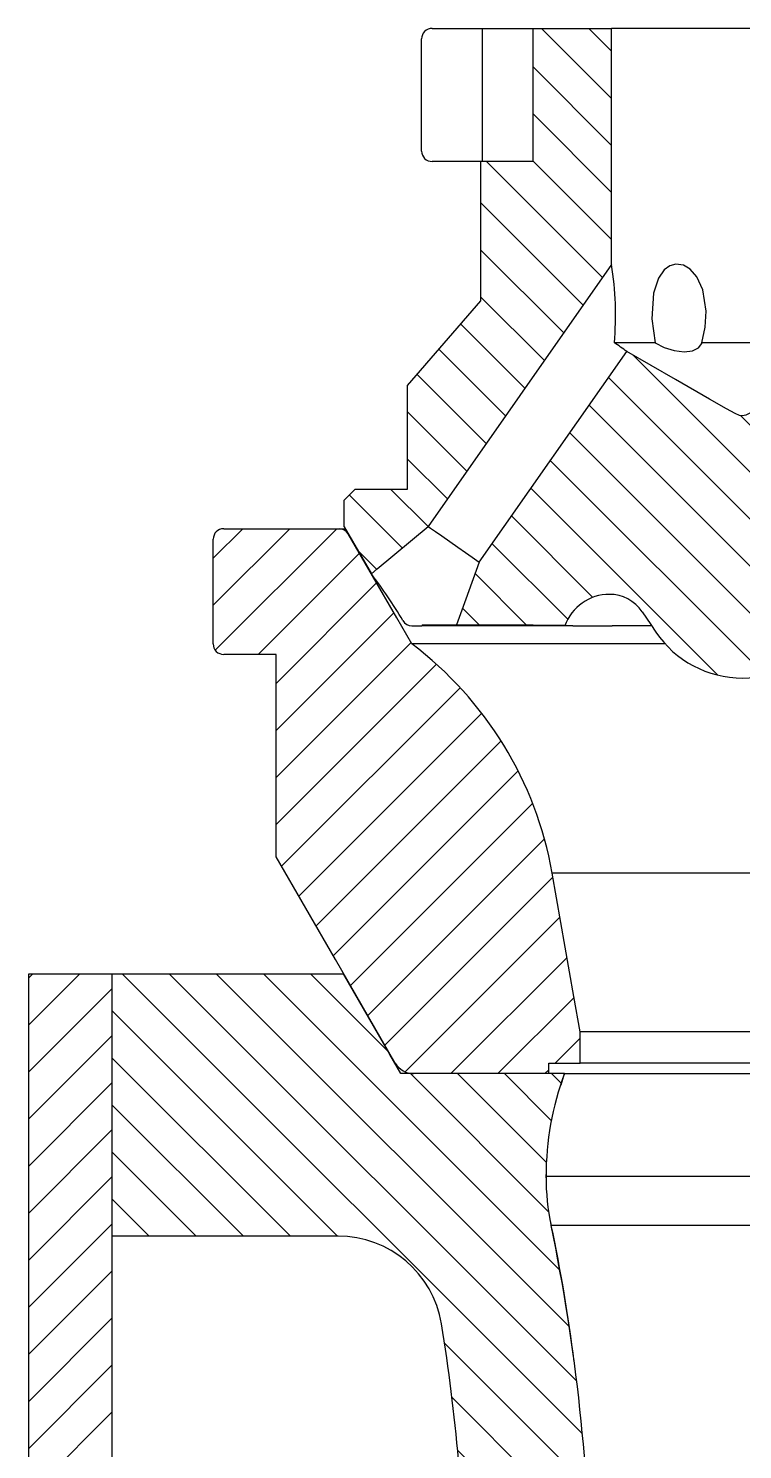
# Model space of a CAD drawing. Header units: millimetres. Extents: x 81 to 217, y 50 to 391.
# Drawn here: x 80.6 to 148.8, y 255.7 to 391.3 of the extents above; entities that cross this region are included whole.
import ezdxf

# ---------------------------------------------------------------- set-up
doc = ezdxf.new("R2010")
doc.units = ezdxf.units.MM
doc.linetypes.add('SLD-Solido', pattern=[0])
doc.layers.add('D', color=3, linetype='SLD-Solido', lineweight=25)
doc.layers.add('S', color=4, linetype='SLD-Solido')
pattern_1 = [(45, (0, 0), (-2.245064030267288, 2.245064030267288), [])]
pattern_2 = [(135.0000000000002, (0, 0), (-2.245064030267281, -2.245064030267296), [])]

msp = doc.modelspace()

# ---------------------------------------------------------------- hatches: boundary and pattern name
at = {"layer": 'S'}
h = msp.add_hatch(dxfattribs=at)
h.set_pattern_fill('ANSI31', color=256, angle=90.0000000000002, style=0)
h.set_pattern_definition(pattern_2)
edge = h.paths.add_edge_path(flags=0)
edge.add_line((123.7610669721997, 378.5703384710388), (123.7610669721997, 365.2703384710388))
edge.add_spline(control_points=[(123.7610669721997, 365.2703384710388), (121.427427858424, 362.5780673191453), (119.0938401236498, 359.8857516322442), (116.7602761006322, 357.1934153941157)], knot_values=[0.1376945852213345, 0.1376945852213345, 0.1376945852213345, 0.1376945852213345, 0.1484081928812533, 0.1484081928812533, 0.1484081928812533, 0.1484081928812533], weights=[1, 1, 1, 1], degree=3, periodic=0)
edge.add_line((116.7602761006322, 357.1934153941157), (116.7602761006322, 347.2703384710388))
edge.add_line((116.7602761006322, 347.2703384710388), (111.7598944278524, 347.2703384710388))
edge.add_spline(control_points=[(111.7598944278524, 347.2703384710388), (111.5801500010463, 347.0906059098171), (111.4004056606832, 346.9108732621465), (111.2206614030909, 346.7311405317), (111.0670509247739, 346.577539904548), (110.9134405069124, 346.4239392169366), (110.7598301473336, 346.2703384710388)], knot_values=[0.1701674310593675, 0.1701674310593675, 0.1701674310593675, 0.1701674310593675, 0.1709317713857141, 0.1709317713857141, 0.1709317713857141, 0.1715849810331071, 0.1715849810331071, 0.1715849810331071, 0.1715849810331071], weights=[1, 1, 1, 1, 1, 1, 1], degree=3, periodic=0)
edge.add_line((110.7598301473336, 346.2703384710388), (110.7598301473336, 343.7100153722894))
edge.add_spline(control_points=[(110.7598301473336, 343.7100153722894), (111.6238548178081, 342.213574404428), (112.4878822398926, 340.7171350253038), (113.3519130656364, 339.220697611428)], knot_values=[0.03629994927073893, 0.03629994927073893, 0.03629994927073893, 0.03629994927073893, 0.04148385395846675, 0.04148385395846675, 0.04148385395846675, 0.04148385395846675], weights=[1, 1, 1, 1], degree=3, periodic=0)
edge.add_spline(control_points=[(113.3519130656364, 339.2206976114281), (113.5388230833229, 339.3772236401409), (113.7257391018987, 339.533742503458), (113.9126618921169, 339.6902532790399), (115.5322410624379, 341.0463297198377), (117.1521733192459, 342.4019864416251), (118.773772586111, 343.7556465983586)], knot_values=[0.01178615262349046, 0.01178615262349046, 0.01178615262349046, 0.01178615262349046, 0.01251753603074421, 0.01251753603074421, 0.01251753603074421, 0.01885455811959764, 0.01885455811959764, 0.01885455811959764, 0.01885455811959764], weights=[1, 1, 1, 1, 1, 1, 1], degree=3, periodic=0)
edge.add_line((118.773772586111, 343.7556465983586), (136.2646835904597, 368.7352562853232))
edge.add_line((136.2646835904597, 368.7352562853232), (136.2646835904597, 391.2703384710389))
edge.add_line((136.2646835904597, 391.2703384710389), (128.7385878354353, 391.2703384710389))
edge.add_line((128.7385878354353, 391.2703384710389), (128.7385878354353, 378.5703384710388))
edge.add_line((128.7385878354353, 378.5703384710388), (123.7610669721997, 378.5703384710388))
h = msp.add_hatch(dxfattribs=at)
h.set_pattern_fill('ANSI31', color=256, angle=90.0000000000002, style=0)
h.set_pattern_definition(pattern_2)
edge = h.paths.add_edge_path(flags=0)
edge.add_line((165.7021195389508, 334.3203384710388), (168.7255586471784, 334.3203384710388))
edge.add_line((168.7255586471784, 334.3203384710388), (168.7255586471784, 334.3703384710388))
edge.add_line((168.7255586471784, 334.3703384710388), (176.0407650648628, 334.3703384710388))
edge.add_spline(control_points=[(176.0407650648628, 334.3703384710388), (175.827012572279, 334.9595491598794), (175.6133245715787, 335.5487832525694), (175.3997269819188, 336.1380501136953), (174.8910361591769, 337.5414116632238), (174.3827836947985, 338.9449326811621), (173.8758202954411, 340.34891918521)], knot_values=[0.009339185041927933, 0.009339185041927933, 0.009339185041927933, 0.009339185041927933, 0.01121953971511197, 0.01121953971511197, 0.01121953971511197, 0.01569767843139385, 0.01569767843139385, 0.01569767843139385, 0.01569767843139385], weights=[1, 1, 1, 1, 1, 1, 1], degree=3, periodic=0)
edge.add_line((173.8758202954411, 340.34891918521), (159.8088139109875, 360.4386863139964))
edge.add_spline(control_points=[(159.8088139109875, 360.4386863139964), (158.0819298234668, 359.4424062271631), (156.3550116921413, 358.4461843102032), (154.6273192988471, 357.4513066004787), (153.1576811022551, 356.6050273155643), (151.6933186591313, 355.7491818621507), (150.2099347549137, 354.9272346316875), (149.8355262940745, 354.7197738411438), (149.4662866845287, 354.4908537865633), (149.0604198846007, 354.3548618166631), (148.9652393517764, 354.3229701020482), (148.8648893658082, 354.2999078564521), (148.7645126296245, 354.2989455036528), (148.6647019008364, 354.2979885773978), (148.5644003483341, 354.3191839483963), (148.4694396868078, 354.3499340711851), (148.3210179127576, 354.3979959496853), (148.1793320991936, 354.465727312693), (148.0396126739797, 354.5351351609169), (147.7618130982821, 354.6731365215523), (147.4904751394614, 354.823904725301), (147.2194282045439, 354.9747375429066), (146.6784224893172, 355.275797639355), (146.1410222800706, 355.5833064643996), (145.6036381247112, 355.8907843256355), (144.5201838902986, 356.5107099178243), (143.4385637805992, 357.1338373338793), (142.3569352262305, 357.756942853267), (140.8062957097556, 358.6502366160783), (139.2561641611969, 359.5444119989641), (137.7060899351663, 360.4386863139964)], knot_values=[0.01436787261382177, 0.01436787261382177, 0.01436787261382177, 0.01436787261382177, 0.0203488692142863, 0.0203488692142863, 0.0203488692142863, 0.0254365500849745, 0.0254365500849745, 0.0254365500849745, 0.0267218221024713, 0.0267218221024713, 0.0267218221024713, 0.02702314448078669, 0.02702314448078669, 0.02702314448078669, 0.0273229586225893, 0.0273229586225893, 0.0273229586225893, 0.02778888512644826, 0.02778888512644826, 0.02778888512644826, 0.02871435359638379, 0.02871435359638379, 0.02871435359638379, 0.03056140311694503, 0.03056140311694503, 0.03056140311694503, 0.03428533467898428, 0.03428533467898428, 0.03428533467898428, 0.03962401959939277, 0.03962401959939277, 0.03962401959939277, 0.03962401959939277], weights=[1, 1, 1, 1, 1, 1, 1, 1, 1, 1, 1, 1, 1, 1, 1, 1, 1, 1, 1, 1, 1, 1, 1, 1, 1, 1, 1, 1, 1, 1, 1], degree=3, periodic=0)
edge.add_line((137.7060899351663, 360.4386863139964), (123.6390835507127, 340.34891918521))
edge.add_spline(control_points=[(123.6390835507127, 340.34891918521), (123.2114436076071, 339.1646113841475), (122.7828688634591, 337.9806411111478), (122.3539182783408, 336.7968073879738), (122.0608270342181, 335.9879233094881), (121.7675427469766, 335.1791091695245), (121.474138781291, 334.3703384710388)], knot_values=[0.039025808899602, 0.039025808899602, 0.039025808899602, 0.039025808899602, 0.04278011217312519, 0.04278011217312519, 0.04278011217312519, 0.04534533079763961, 0.04534533079763961, 0.04534533079763961, 0.04534533079763961], weights=[1, 1, 1, 1, 1, 1, 1], degree=3, periodic=0)
edge.add_line((121.474138781291, 334.3703384710388), (128.7893451989754, 334.3703384710388))
edge.add_line((128.7893451989754, 334.3703384710388), (128.7893451989754, 334.3203384710388))
edge.add_line((128.7893451989754, 334.3203384710388), (131.8127843072031, 334.3203384710388))
edge.add_line((131.8127843072031, 334.3203384710388), (131.8127843072031, 334.2703384710388))
edge.add_spline(control_points=[(131.8127843072031, 334.2703384710388), (131.8458584260466, 334.3638567762595), (131.88204687536, 334.456331143296), (131.9212309078851, 334.5474584297896), (132.1201335868782, 335.0100310708604), (132.4016354239481, 335.4446405310185), (132.7424160098901, 335.8153214129409), (132.9555027664626, 336.0471045312016), (133.1943451438532, 336.2575439522981), (133.4511133979814, 336.43975109653), (133.8621243791849, 336.7314115176649), (134.3291754321776, 336.9561067433672), (134.8135643867688, 337.0952583462916), (135.2159260218422, 337.2108457599704), (135.6385711178121, 337.2703384710389), (136.0572062042297, 337.2703384710389)], knot_values=[0.02540181807232931, 0.02540181807232931, 0.02540181807232931, 0.02540181807232931, 0.02569666671625238, 0.02569666671625238, 0.02569666671625238, 0.02720721422634712, 0.02720721422634712, 0.02720721422634712, 0.02814351401989724, 0.02814351401989724, 0.02814351401989724, 0.02965545398277204, 0.02965545398277204, 0.02965545398277204, 0.03091082808923607, 0.03091082808923607, 0.03091082808923607, 0.03091082808923607], weights=[1, 1, 1, 1, 1, 1, 1, 1, 1, 1, 1, 1, 1, 1, 1, 1], degree=3, periodic=0)
edge.add_spline(control_points=[(136.0572062042297, 337.2703384710388), (136.4119026728633, 337.2703384710388), (136.7701045757042, 337.219065278401), (137.1105603156264, 337.1195691778985), (137.3633521979009, 337.0456923017714), (137.6096736752718, 336.9445226938893), (137.8414131069106, 336.8193893074816), (138.2110399226893, 336.6198002481732), (138.5513244905086, 336.3536759083604), (138.8340731991402, 336.0430105847315), (138.9556242233159, 335.9094584689829), (139.0678004639505, 335.7667398203108), (139.1688502775434, 335.617074345762)], knot_values=[0.02160922840484398, 0.02160922840484398, 0.02160922840484398, 0.02160922840484398, 0.02267294399364146, 0.02267294399364146, 0.02267294399364146, 0.02345618086746326, 0.02345618086746326, 0.02345618086746326, 0.02471639433344606, 0.02471639433344606, 0.02471639433344606, 0.02525563668336289, 0.02525563668336289, 0.02525563668336289, 0.02525563668336289], weights=[1, 1, 1, 1, 1, 1, 1, 1, 1, 1, 1, 1, 1], degree=3, periodic=0)
edge.add_spline(control_points=[(139.1688502775434, 335.617074345762), (139.4429468663032, 335.2111082724925), (139.7170591547057, 334.8051527984247), (139.9911920126807, 334.3992112154426), (140.1534482984152, 334.158938765192), (140.3157118187971, 333.9186712002861), (140.4779839278952, 333.6784094363314)], knot_values=[0.009788326051311101, 0.009788326051311101, 0.009788326051311101, 0.009788326051311101, 0.01125782816523912, 0.01125782816523912, 0.01125782816523912, 0.01212761066723546, 0.01212761066723546, 0.01212761066723546, 0.01212761066723546], weights=[1, 1, 1, 1, 1, 1, 1], degree=3, periodic=0)
edge.add_arc((148.757451923077, 339.2703384710388), 9.990958943587101, 214.034979333516, 325.9650206664855)
edge.add_spline(control_points=[(157.0369199182587, 333.6784094363314), (157.1991920273568, 333.9186712002861), (157.3614555477387, 334.158938765192), (157.5237118334732, 334.3992112154426), (157.7978446914482, 334.8051527984247), (158.0719569798507, 335.2111082724925), (158.3460535686104, 335.617074345762)], knot_values=[0.01038806076281802, 0.01038806076281802, 0.01038806076281802, 0.01038806076281802, 0.01125784251440502, 0.01125784251440502, 0.01125784251440502, 0.01272734339870723, 0.01272734339870723, 0.01272734339870723, 0.01272734339870723], weights=[1, 1, 1, 1, 1, 1, 1], degree=3, periodic=0)
edge.add_spline(control_points=[(158.3460535686104, 335.617074345762), (158.5355342036479, 335.8977152312062), (158.765424904994, 336.1547605542538), (159.0232364376897, 336.3742951329565), (159.2232205776479, 336.5445878791881), (159.4423672996006, 336.6945885410512), (159.6734907392433, 336.8193893074816), (160.0433121600297, 337.019083448534), (160.4527102887483, 337.1576815538409), (160.8677836394732, 337.2237099322937), (161.0625855972249, 337.2546983283623), (161.2604463214348, 337.2703384710388), (161.4576976419243, 337.2703384710388)], knot_values=[0.02165961196147285, 0.02165961196147285, 0.02165961196147285, 0.02165961196147285, 0.02267488527642608, 0.02267488527642608, 0.02267488527642608, 0.02345600941827509, 0.02345600941827509, 0.02345600941827509, 0.02471688637467803, 0.02471688637467803, 0.02471688637467803, 0.02530625679843368, 0.02530625679843368, 0.02530625679843368, 0.02530625679843368], weights=[1, 1, 1, 1, 1, 1, 1, 1, 1, 1, 1, 1, 1], degree=3, periodic=0)
edge.add_spline(control_points=[(161.4576976419243, 337.2703384710388), (161.7880578668951, 337.2703384710388), (162.1203995499107, 337.2335588380757), (162.4427632551048, 337.1613125937697), (162.9347519875676, 337.0510509930105), (163.4144929959491, 336.8543011078789), (163.8422079907598, 336.5873359103599), (164.2697285622005, 336.320492065316), (164.6570682825774, 335.976131050281), (164.9721040564899, 335.5827712432364), (165.2850370279781, 335.1920370362803), (165.5352062290574, 334.7422920832832), (165.7021195389508, 334.2703384710388)], knot_values=[0.005059791862960072, 0.005059791862960072, 0.005059791862960072, 0.005059791862960072, 0.00604918525251579, 0.00604918525251579, 0.00604918525251579, 0.007561778147033836, 0.007561778147033836, 0.007561778147033836, 0.00907367595539786, 0.00907367595539786, 0.00907367595539786, 0.0105754715990696, 0.0105754715990696, 0.0105754715990696, 0.0105754715990696], weights=[1, 1, 1, 1, 1, 1, 1, 1, 1, 1, 1, 1, 1], degree=3, periodic=0)
edge.add_line((165.7021195389508, 334.2703384710388), (165.7021195389508, 334.3203384710388))
h = msp.add_hatch(dxfattribs=at)
h.set_pattern_fill('ANSI31', color=256, style=0)
h.set_pattern_definition(pattern_1)
edge = h.paths.add_edge_path(flags=0)
edge.add_spline(control_points=[(99.25927760712419, 343.53828766347), (99.20237250901225, 343.53828766347), (99.14526127345816, 343.5333952921797), (99.08918526829927, 343.523716870999), (98.97888412700341, 343.5046794788179), (98.87034862985976, 343.4663358300184), (98.77256703120459, 343.4118608537755), (98.67478667096772, 343.3573865674661), (98.58506294435274, 343.2852787784681), (98.51082677214484, 343.2015086319188), (98.43659285766651, 343.1177410330539), (98.37579802843211, 343.0200012290729), (98.33347756974136, 342.916383356799), (98.30699027985756, 342.8515315875846), (98.28724809616841, 342.7835106242221), (98.27489971857383, 342.7145552323633), (98.26450182614629, 342.6564916737008), (98.25924145367075, 342.5972748909983), (98.25924145367075, 342.53828766347)], knot_values=[0.004866504792775724, 0.004866504792775724, 0.004866504792775724, 0.004866504792775724, 0.005036629281454146, 0.005036629281454146, 0.005036629281454146, 0.005372425572546986, 0.005372425572546986, 0.005372425572546986, 0.005708217689908771, 0.005708217689908771, 0.005708217689908771, 0.006043999527241294, 0.006043999527241294, 0.006043999527241294, 0.006252327023541187, 0.006252327023541187, 0.006252327023541187, 0.006428721526006825, 0.006428721526006825, 0.006428721526006825, 0.006428721526006825], weights=[1, 1, 1, 1, 1, 1, 1, 1, 1, 1, 1, 1, 1, 1, 1, 1, 1, 1, 1], degree=3, periodic=0)
edge.add_line((98.25924145367075, 342.53828766347), (98.25924145367077, 332.53828766347))
edge.add_spline(control_points=[(98.25924145367075, 332.53828766347), (98.25924145367075, 332.435264049092), (98.27554538298513, 332.3310325074391), (98.30700545996879, 332.2329298638678), (98.34118223777232, 332.126355672933), (98.39423035287989, 332.0242124861974), (98.46175657962785, 331.9349582481154), (98.50401727288123, 331.8790992706661), (98.55244311305098, 331.8274238754246), (98.60544347323331, 331.7816291882165), (98.6901370756236, 331.7084501189302), (98.78863340591147, 331.6488847049248), (98.89277551404909, 331.6078651512935), (98.99691753562992, 331.5668456317551), (99.10957766221186, 331.54324052007), (99.22142673611378, 331.539004211609), (99.23403691211075, 331.5385265983986), (99.24665838951557, 331.53828766347), (99.25927760712419, 331.53828766347)], knot_values=[0.005399216994175094, 0.005399216994175094, 0.005399216994175094, 0.005399216994175094, 0.005708259314764618, 0.005708259314764618, 0.005708259314764618, 0.006044019192491904, 0.006044019192491904, 0.006044019192491904, 0.006252322067888244, 0.006252322067888244, 0.006252322067888244, 0.006588110159111218, 0.006588110159111218, 0.006588110159111218, 0.006923897797120816, 0.006923897797120816, 0.006923897797120816, 0.006961331731557878, 0.006961331731557878, 0.006961331731557878, 0.006961331731557878], weights=[1, 1, 1, 1, 1, 1, 1, 1, 1, 1, 1, 1, 1, 1, 1, 1, 1, 1, 1], degree=3, periodic=0)
edge.add_line((99.25927760712419, 331.53828766347), (104.2594827490523, 331.53828766347))
edge.add_line((104.2594827490523, 331.53828766347), (104.2594827490523, 312.2362948139184))
edge.add_spline(control_points=[(104.2594827490523, 312.2362948139184), (106.144500446014, 308.9714973904685), (108.0295261683054, 305.7067046006274), (109.9145640181854, 302.4419188130842), (111.8206378046624, 299.1406998967135), (113.7267238189336, 295.83948804041), (115.632829714363, 292.5382876634701)], knot_values=[0.04048390010716554, 0.04048390010716554, 0.04048390010716554, 0.04048390010716554, 0.05179361917528603, 0.05179361917528603, 0.05179361917528603, 0.06322954819427214, 0.06322954819427214, 0.06322954819427214, 0.06322954819427214], weights=[1, 1, 1, 1, 1, 1, 1], degree=3, periodic=0)
edge.add_spline(control_points=[(115.632829714363, 292.5382876634701), (115.6844558467053, 292.4488759429791), (115.7432013367504, 292.3632191162373), (115.808013943438, 292.2828509675953), (115.8959425881008, 292.173818747703), (115.9959329963313, 292.0735291693375), (116.1047015573474, 291.985274584973), (116.2785480217821, 291.8442159250202), (116.4791472087558, 291.7312286321442), (116.6898854173634, 291.6556670931382), (116.9006231980964, 291.5801057075494), (117.1273122193472, 291.5398855845691), (117.351181674138, 291.5383356064899), (117.3557980464582, 291.5383036446668), (117.360414557083, 291.53828766347), (117.3650310400471, 291.53828766347)], knot_values=[0.01177998253469086, 0.01177998253469086, 0.01177998253469086, 0.01177998253469086, 0.01208843306484, 0.01208843306484, 0.01208843306484, 0.01250498155155226, 0.01250498155155226, 0.01250498155155226, 0.01317660737647028, 0.01317660737647028, 0.01317660737647028, 0.01384823097932058, 0.01384823097932058, 0.01384823097932058, 0.01386189182588062, 0.01386189182588062, 0.01386189182588062, 0.01386189182588062], weights=[1, 1, 1, 1, 1, 1, 1, 1, 1, 1, 1, 1, 1, 1, 1, 1], degree=3, periodic=0)
edge.add_line((117.3650310400471, 291.53828766347), (130.2623374164716, 291.53828766347))
edge.add_line((130.2623374164716, 291.53828766347), (130.2623374164716, 292.53828766347))
edge.add_line((130.2623374164716, 292.53828766347), (133.263283322844, 292.53828766347))
edge.add_line((133.263283322844, 292.53828766347), (133.263283322844, 295.53828766347))
edge.add_spline(control_points=[(133.263283322844, 295.53828766347), (133.0661627669273, 296.6557933030469), (132.8690449518386, 297.7732994260903), (132.6719295860216, 298.8908059811537), (131.9786138378773, 302.8214223999645), (131.2853280371499, 306.7520441012095), (130.592062954246, 310.6826694564521)], knot_values=[0.02401644716091511, 0.02401644716091511, 0.02401644716091511, 0.02401644716091511, 0.02742072069686179, 0.02742072069686179, 0.02742072069686179, 0.03939460433511052, 0.03939460433511052, 0.03939460433511052, 0.03939460433511052], weights=[1, 1, 1, 1, 1, 1, 1], degree=3, periodic=0)
edge.add_spline(control_points=[(130.592062954246, 310.6826694564521), (130.1782160148063, 313.0290695759242), (129.520073666456, 315.3448970241316), (128.6381120408963, 317.5582669663197), (127.1879825460929, 321.1975103790268), (125.089504893531, 324.6365477169925), (122.5165441909709, 327.5906704957055), (120.9282249803632, 329.4142855844454), (119.1404372994835, 331.0812484859206), (117.2103163857188, 332.53828766347)], knot_values=[0.211747446607026, 0.211747446607026, 0.211747446607026, 0.211747446607026, 0.2188329871904031, 0.2188329871904031, 0.2188329871904031, 0.2305855491884387, 0.2305855491884387, 0.2305855491884387, 0.2378252875888163, 0.2378252875888163, 0.2378252875888163, 0.2378252875888163], weights=[1, 1, 1, 1, 1, 1, 1, 1, 1, 1], degree=3, periodic=0)
edge.add_spline(control_points=[(117.2103163857188, 332.53828766347), (116.7307233025383, 333.3688918320934), (116.2511317057917, 334.1994968589891), (115.7715414091145, 335.0301026365407), (114.2302414194755, 337.6994908314322), (112.6889546820875, 340.3688866781681), (111.1476768444618, 343.03828766347)], knot_values=[0.04110750432123324, 0.04110750432123324, 0.04110750432123324, 0.04110750432123324, 0.04398486687388686, 0.04398486687388686, 0.04398486687388686, 0.05323209081347721, 0.05323209081347721, 0.05323209081347721, 0.05323209081347721], weights=[1, 1, 1, 1, 1, 1, 1], degree=3, periodic=0)
edge.add_spline(control_points=[(111.1476768444618, 343.03828766347), (111.1275464251645, 343.0731523450965), (111.1052662629408, 343.1068603241399), (111.0810794896505, 343.1390438572553), (111.0138394436599, 343.2285151654305), (110.9302254717881, 343.3076114198686), (110.8371616318663, 343.3697842472967), (110.7789159394043, 343.4086962392037), (110.716217949291, 343.4416339068949), (110.6511269547889, 343.4675156811633), (110.5471112227131, 343.5088748848219), (110.4345202555571, 343.5328457430758), (110.3226778847532, 343.5374436055682), (110.30899304519, 343.5380061920914), (110.2952937576156, 343.53828766347), (110.2815973589114, 343.53828766347)], knot_values=[0.005588249401024782, 0.005588249401024782, 0.005588249401024782, 0.005588249401024782, 0.005708318876439981, 0.005708318876439981, 0.005708318876439981, 0.006044081397414003, 0.006044081397414003, 0.006044081397414003, 0.006252395130417108, 0.006252395130417108, 0.006252395130417108, 0.006588205651721784, 0.006588205651721784, 0.006588205651721784, 0.006628844806431512, 0.006628844806431512, 0.006628844806431512, 0.006628844806431512], weights=[1, 1, 1, 1, 1, 1, 1, 1, 1, 1, 1, 1, 1, 1, 1, 1], degree=3, periodic=0)
edge.add_line((110.2815973589114, 343.53828766347), (99.25927760712419, 343.53828766347))
h = msp.add_hatch(dxfattribs=at)
h.set_pattern_fill('ANSI31', color=256, angle=2.8e-322, style=0)
h.set_pattern_definition(pattern_1)
edge = h.paths.add_edge_path(flags=0)
edge.add_line((88.6027156004826, 301.0382876634701), (80.63377846360731, 301.0382876634701))
edge.add_line((80.63377846360731, 301.0382876634701), (80.63377846360731, 127.28828766347))
edge.add_spline(control_points=[(80.63377846360731, 127.28828766347), (80.63377846360731, 127.1772737536204), (80.63995962952836, 127.066089214978), (80.65226495372818, 126.9557594040635), (80.68948279259187, 126.6220634316699), (80.78482700739657, 126.2901913876107), (80.93040164317763, 125.9876253701226), (81.02151029423284, 125.7982628375593), (81.13323445903688, 125.6175426181665), (81.26190405096084, 125.4514008379004), (81.46750146459146, 125.1859277000132), (81.72176918899474, 124.952290797598), (82.00365024743942, 124.7698370984813), (82.28553114339067, 124.5873835045421), (82.6027998411744, 124.4510806834227), (82.9291835554653, 124.3722148195189), (83.15911176850251, 124.3166560205867), (83.39729409404546, 124.28828766347), (83.63383957231397, 124.28828766347)], knot_values=[0.01679368633422887, 0.01679368633422887, 0.01679368633422887, 0.01679368633422887, 0.01712459833956209, 0.01712459833956209, 0.01712459833956209, 0.01813189296940919, 0.01813189296940919, 0.01813189296940919, 0.0187568249722407, 0.0187568249722407, 0.0187568249722407, 0.01976415637296311, 0.01976415637296311, 0.01976415637296311, 0.02077148680644786, 0.02077148680644786, 0.02077148680644786, 0.02148023136088326, 0.02148023136088326, 0.02148023136088326, 0.02148023136088326], weights=[1, 1, 1, 1, 1, 1, 1, 1, 1, 1, 1, 1, 1, 1, 1, 1, 1, 1, 1], degree=3, periodic=0)
edge.add_line((83.63383957231397, 124.28828766347), (88.6027156004826, 124.28828766347))
edge.add_line((88.6027156004826, 124.28828766347), (88.6027156004826, 301.0382876634701))
h = msp.add_hatch(dxfattribs=at)
h.set_pattern_fill('ANSI31', color=256, angle=90.0000000000002, style=0)
h.set_pattern_definition(pattern_2)
edge = h.paths.add_edge_path(flags=0)
edge.add_line((120.1125537986216, 154.28828766347), (88.6027156004826, 154.28828766347))
edge.add_line((88.6027156004826, 154.28828766347), (88.6027156004826, 124.28828766347))
edge.add_line((88.6027156004826, 124.28828766347), (103.5187352795308, 124.28828766347))
edge.add_line((103.5187352795308, 124.28828766347), (103.5187352795308, 134.1821718731911))
edge.add_line((103.5187352795308, 134.1821718731911), (103.514524298972, 134.1846027039274))
edge.add_line((103.514524298972, 134.1846027039274), (103.514524298972, 138.55828766347))
edge.add_line((103.514524298972, 138.55828766347), (118.670009498962, 138.55828766347))
edge.add_spline(control_points=[(118.670009498962, 138.55828766347), (120.5368352167686, 139.0583253789277), (122.4036686439923, 139.5583339971949), (124.2705166309666, 140.05828766347)], knot_values=[0, 0, 0, 0, 1, 1, 1, 1], weights=[1, 1, 1, 1], degree=3, periodic=0)
edge.add_line((124.2705166309666, 140.05828766347), (124.2705166309666, 141.73828766347))
edge.add_line((124.2705166309666, 141.73828766347), (136.7574519230769, 141.73828766347))
edge.add_line((136.7574519230769, 141.73828766347), (136.7574519230769, 144.73828766347))
edge.add_line((136.7574519230769, 144.73828766347), (136.2574519230769, 155.73828766347))
edge.add_arc((86.30902491256194, 153.4679046175375), 50, 2.602562202499845, 6.69306097391225)
edge.add_line((135.9682635182571, 159.2954273418717), (135.4361902434498, 163.8294900919046))
edge.add_arc((234.7546674548402, 175.4845355405728), 100, 180.4275725068334, 186.6930609739121, ccw=False)
edge.add_line((134.7574519230769, 174.7382876634701), (134.2574519230769, 241.73828766347))
edge.add_arc((-45.73753603409697, 240.3950414846851), 180, 0.4275725068334171, 11.75228841617576)
edge.add_arc((152.9879740342078, 281.7382876634672), 22.9805221111309, 179.9999999999921, 191.7522884161733, ccw=False)
edge.add_arc((158.3224519230771, 281.73828766347), 28.3150000000002, 159.7506566892037, 180, ccw=False)
edge.add_line((131.7574519230769, 291.53828766347), (116.1602241174422, 291.53828766347))
edge.add_spline(control_points=[(116.1602241174422, 291.53828766347), (115.8107789384475, 292.1434929989457), (115.4613344754432, 292.7486987478342), (115.1118906635285, 293.353904872659), (113.6329158917265, 295.9153598472129), (112.153952636448, 298.4768214713807), (110.6749972926067, 301.0382876634701)], knot_values=[0.04276779223308891, 0.04276779223308891, 0.04276779223308891, 0.04276779223308891, 0.0448643295840941, 0.0448643295840941, 0.0448643295840941, 0.05373764696619936, 0.05373764696619936, 0.05373764696619936, 0.05373764696619936], weights=[1, 1, 1, 1, 1, 1, 1], degree=3, periodic=0)
edge.add_line((110.6749972926067, 301.0382876634701), (88.6027156004826, 301.0382876634701))
edge.add_line((88.6027156004826, 301.0382876634701), (88.60271560048261, 276.03828766347))
edge.add_line((88.60271560048261, 276.03828766347), (110.1676400358918, 276.03828766347))
edge.add_arc((110.1676400358918, 266.03828766347), 10, 9.340365204944476, 89.9999999999992, ccw=False)
edge.add_arc((-45.73753603409697, 240.3950414846851), 167.9999999999999, 0.4275725068325755, 9.340365204944192, ccw=False)
edge.add_line((122.2577860592653, 241.6487379182177), (122.7577860592653, 174.6487379182178))
edge.add_arc((234.7546674548402, 175.4845355405728), 112, 180.4275725068342, 186.693060973913)
edge.add_line((123.5179729780829, 162.4308846380644), (124.0500462528903, 157.8968218880315))
edge.add_arc((86.30902491256194, 153.4679046175375), 38.00000000000001, 2.602562202498973, 6.693060973911372, ccw=False)
edge.add_arc((120.1125537986216, 164.28828766347), 10, 270, 294.56514302369294, ccw=False)

# ---------------------------------------------------------------- linework, layer by layer
at = {"layer": 'D'}
for p, q in [((119.1439402855908, 391.2703432961911), (123.9574549354588, 391.2703432961911)), ((123.9574549354588, 378.5703369304151), (123.9574549354588, 391.2703432961911)), ((123.9574549354588, 391.2703432961911), (128.7385893620526, 391.2703432961911)), ((128.7385893620526, 391.2703432961911), (128.7385893620526, 378.5703369304151)), ((128.7385893620526, 391.2703432961911), (136.2646853186166, 391.2703432961911)), ((161.2502185262715, 391.2703432961911), (136.2646853186166, 391.2703432961911)), ((136.2646853186166, 368.7352576180905), (136.2646853186166, 391.2703432961911)), ((118.1313169755017, 379.570338956973), (118.1313169755017, 390.2703412696332)), ((123.7610650815045, 378.5703369304151), (119.1439402855908, 378.5703369304151)), ((123.7610650815045, 378.5703369304151), (123.7610650815045, 365.2703353091687)), ((128.7385893620526, 378.5703369304151), (123.7610650815045, 378.5703369304151)), ((136.2646853186166, 368.7352576180905), (118.7737730897939, 343.7556513473004)), ((123.7610650815045, 365.2703353091687), (116.760276035217, 357.1934142037839)), ((140.4059042789018, 361.2703421040982), (136.5270984925305, 361.2703421040982)), ((152.6362595714604, 361.2703421040982), (144.8786442734277, 361.2703421040982)), ((123.6390841759717, 340.3489180728406), (137.7060895420587, 360.4386933967084)), ((116.760276035217, 357.1934142037839), (116.760276035217, 347.2703435346097)), ((116.760276035217, 347.2703435346097), (111.7598933733975, 347.2703435346097)), ((110.7598317421948, 343.7100090905637), (110.7598317421948, 346.2703415080518)), ((99.25927944555634, 343.5382881089658), (110.2815938748395, 343.5382881089658)), ((110.2815938748395, 343.5382881089658), (110.8543498076474, 343.5382881089658)), ((110.7598317421948, 343.7100090905637), (113.3519110836064, 339.2206915542096)), ((98.25924016609544, 332.5382881685704), (98.25924016609544, 342.5382860824079)), ((117.2085327662503, 334.2703395410985), (117.6996750391995, 334.2703395410985)), ((117.6996750391995, 334.2703395410985), (118.1745303429639, 334.2703395410985)), ((131.81278087273, 334.2703395410985), (118.1745303429639, 334.2703395410985)), ((118.2024104155576, 334.3703412338704), (121.4741391696011, 334.3703412338704)), ((121.4741391696011, 334.3703412338704), (128.7893427170789, 334.3703412338704)), ((123.807452396301, 334.3703412338704), (123.807452396301, 334.3203403874845)), ((123.807452396301, 334.3203403874845), (128.7893427170789, 334.3203403874845)), ((128.7893427170789, 334.3203403874845), (128.7893427170789, 334.3703412338704)), ((128.7893427170789, 334.3203403874845), (131.81278087273, 334.3203403874845)), ((131.81278087273, 334.2703395410985), (131.81278087273, 334.3203403874845)), ((132.5616983331716, 334.2703395410985), (131.81278087273, 334.2703395410985)), ((132.5616983331716, 334.2703395410985), (136.329445765165, 334.2703395410985)), ((140.0208172954595, 334.2703395410985), (136.329445765165, 334.2703395410985)), ((141.3751242317235, 332.5382881685704), (117.210313455013, 332.5382881685704)), ((104.2594832934415, 331.5382861420125), (99.25927944555634, 331.5382861420125)), ((104.2594832934415, 312.2362979575605), (104.2594832934415, 331.5382861420125)), ((166.9228409983193, 310.6826730891675), (130.5920628465688, 310.6826730891675)), ((80.63378162756318, 301.0382913872212), (80.63378162756318, 127.28828572478)), ((88.6027140177762, 301.0382913872212), (80.63378162756318, 301.0382913872212)), ((88.6027140177762, 301.0382913872212), (88.6027140177762, 276.0382854267568)), ((110.6749994315183, 301.0382913872212), (88.6027140177762, 301.0382913872212)), ((88.6027140177762, 301.0382913872212), (88.6027140177762, 124.2882870956868)), ((164.2516215898072, 295.5382876917333), (133.2632822550809, 295.5382876917333)), ((133.2632822550809, 292.5382890626401), (133.2632822550809, 295.5382876917333)), ((130.2623374022519, 291.5382870360822), (130.2623374022519, 292.5382890626401)), ((130.2623374022519, 292.5382890626401), (133.2632822550809, 292.5382890626401)), ((164.2516215898072, 292.5382890626401), (133.2632822550809, 292.5382890626401)), ((131.7574528612172, 291.5382870360822), (116.1602211751019, 291.5382870360822)), ((130.2623374022519, 291.5382870360822), (117.3650322116887, 291.5382870360822)), ((131.4634976543462, 290.4845812245816), (131.7762879289662, 291.5382870360822)), ((131.7574528612172, 291.5382870360822), (131.7762879289662, 291.5382870360822)), ((131.7762879289662, 291.5382870360822), (165.7386196412122, 291.5382870360822)), ((130.0245297707593, 281.738285057208), (130.0481779135739, 282.1641825958699)), ((167.4903777994191, 281.738285057208), (130.0245297707593, 281.738285057208)), ((130.041725710777, 281.4052962585897), (130.0245297707593, 281.738285057208)), ((130.5067089952504, 277.0575919076413), (130.4548753060376, 277.3909830376119)), ((167.0081929869926, 277.0575919076413), (130.5067089952504, 277.0575919076413)), ((110.1676372446095, 276.0382854267568), (88.6027140177762, 276.0382854267568))]:
    msp.add_line(p, q, dxfattribs=at)
at = {"layer": 'D', "flags": 128}
for points in [[(144.8786442734277, 361.2703421040982), (145.1994550980603, 362.7584018632382), (145.2857328213727, 364.2812558337659), (144.9728792168176, 366.3157709762067), (144.4014532126462, 367.556948296687), (143.7559535361802, 368.2882525845975), (143.1103346504247, 368.666265241763), (142.4047572173154, 368.774417869708), (141.8082786358869, 368.6157801076383), (141.2922700501954, 368.2450988217801), (140.7312078036344, 367.4463369771451), (140.2665076412236, 366.0127409621686), (140.1022297896421, 363.5647483989209), (140.4059042789018, 361.2703421040982)], [(140.4059042789018, 361.2703421040982), (141.2845102705037, 360.8407416268796), (142.2393506027734, 360.5400063916654), (143.1725209213769, 360.4208120032758), (143.9794337011849, 360.5072983428449), (144.5666623868024, 360.7824929877729), (144.8620704568898, 361.1974307223767), (144.8786442734277, 361.2703421040982)], [(159.8088143028295, 360.4386933967084), (154.6273192025697, 357.4513086005658), (150.2099332965886, 354.9272307082624), (149.0604204691922, 354.3548622056455), (148.7645132102048, 354.298938147685), (148.4694404162442, 354.3499299212903), (148.0396126963174, 354.5351364537686), (147.2194267071759, 354.9747356101483), (145.6036379195725, 355.8907844945401), (142.356935665754, 357.7569463178128), (137.7060895420587, 360.4386933967084)], [(111.7598933733975, 347.2703435346097), (111.2206650532758, 346.7311450168103), (110.7598317421948, 346.2703415080518)], [(113.3519110836064, 339.2206915542096), (113.9126641310727, 339.6902569457501), (118.7737730897939, 343.7556513473004)], [(118.7737730897939, 343.7556513473004), (119.004048184303, 343.5944058820218), (119.4544283308064, 343.2790526076764), (120.0799120224988, 342.8410776778668), (120.8179814375913, 342.3242756053418), (121.5948758281743, 341.7802938147992), (122.3329452432668, 341.2634917422742), (122.9584289349591, 340.8255168124646), (123.4088090814626, 340.5101635381192), (123.6390841759717, 340.3489180728406)], [(117.210313455013, 332.5382881685704), (115.7715392865216, 335.0301050468892), (111.1476791657483, 343.0382945462674)], [(123.6390841759717, 340.3489180728406), (122.3539186276471, 336.7968090697736), (121.4741391696011, 334.3703412338704)], [(139.1688508547818, 335.6170692368955), (139.9911937870061, 334.3992122336835), (140.4779849208867, 333.6784058138341)], [(118.2024104155576, 334.3703412338704), (118.1813103713071, 334.2946433350057), (118.1745303429639, 334.2703395410985)], [(115.6328318275487, 292.5382890626401), (109.9145633734738, 302.4419211670369), (104.2594832934415, 312.2362979575605)], [(133.2632822550809, 295.5382876917333), (132.6719296731031, 298.8908030911893), (130.5920628465688, 310.6826730891675)], [(116.1602211751019, 291.5382870360822), (115.1118872322118, 293.3539041205854), (110.6749994315183, 301.0382913872212)]]:
    msp.add_lwpolyline(points, dxfattribs=at)
at = {"layer": 'D'}
for centre, radius, start, end in [((119.1365563302165, 390.2651174880443), 1.005252927457325, 89.57913747673607, 179.7022620108723), ((119.1384831379111, 379.5775138649935), 1.007191718595658, 180.408160052742, 270.310440459655), ((105.5440307059983, 363.9182685220111), 31.09601266689242, 355.1151628284959, 8.91140085004885), ((127.009124379243, 346.525611650085), 17.54989764593282, 52.44539559754327, 57.15706993695177), ((99.25926992876266, 342.5382583459593), 1.000029763051869, 89.99945474411601, 179.9984108658538), ((110.2815485722988, 342.5380994663373), 1.00018864365456, 30.00666506898105, 89.99740484517538), ((72.50157103285518, 308.4081534721664), 51.16798594159611, 31.01140000794771, 37.0264696590685), ((136.0564329207815, 332.7689071326839), 4.501431103768045, 89.99016920138709, 160.5158808742997), ((136.0573868533159, 333.5158049193616), 3.754533255220876, 34.03232891168579, 90.00277095580843), ((117.228778404284, 335.2819307496986), 1.011793782930264, 210.3729789463722, 268.853455067944), ((148.757451923077, 339.2703384710388), 9.990958943587103, 214.034979333516, 325.9650206664855), ((99.2592556765381, 332.5383016522636), 1.000015510533569, 180.0007725467264, 270.0013618433064), ((96.1207922723771, 304.6011082413819), 35.00362732627801, 10.00539980574632, 52.95117935572001), ((117.3652060283702, 293.538845179125), 2.000558150593791, 210.0091623148708, 269.9950219081285), ((158.3224519230771, 281.73828766347), 28.31500000000024, 159.7506566892045, 180), ((152.9879740342078, 281.7382876634672), 22.98052211113091, 179.9999999999929, 191.7522884161741), ((-45.73753603409697, 240.3950414846851), 179.9999999999999, 0.4275725068334171, 11.75228841617576), ((-18.23467821364001, 245.4503668873257), 152.062542864145, 7.025815190973812, 11.99678145617104), ((110.1676400358918, 266.03828766347), 10.00000000000002, 9.340365204945321, 90), ((-45.73753603409697, 240.3950414846851), 168, 0.4275725068334074, 9.340365204945073)]:
    msp.add_arc(centre, radius, start, end, dxfattribs=at)

doc.saveas('drawing.dxf')
